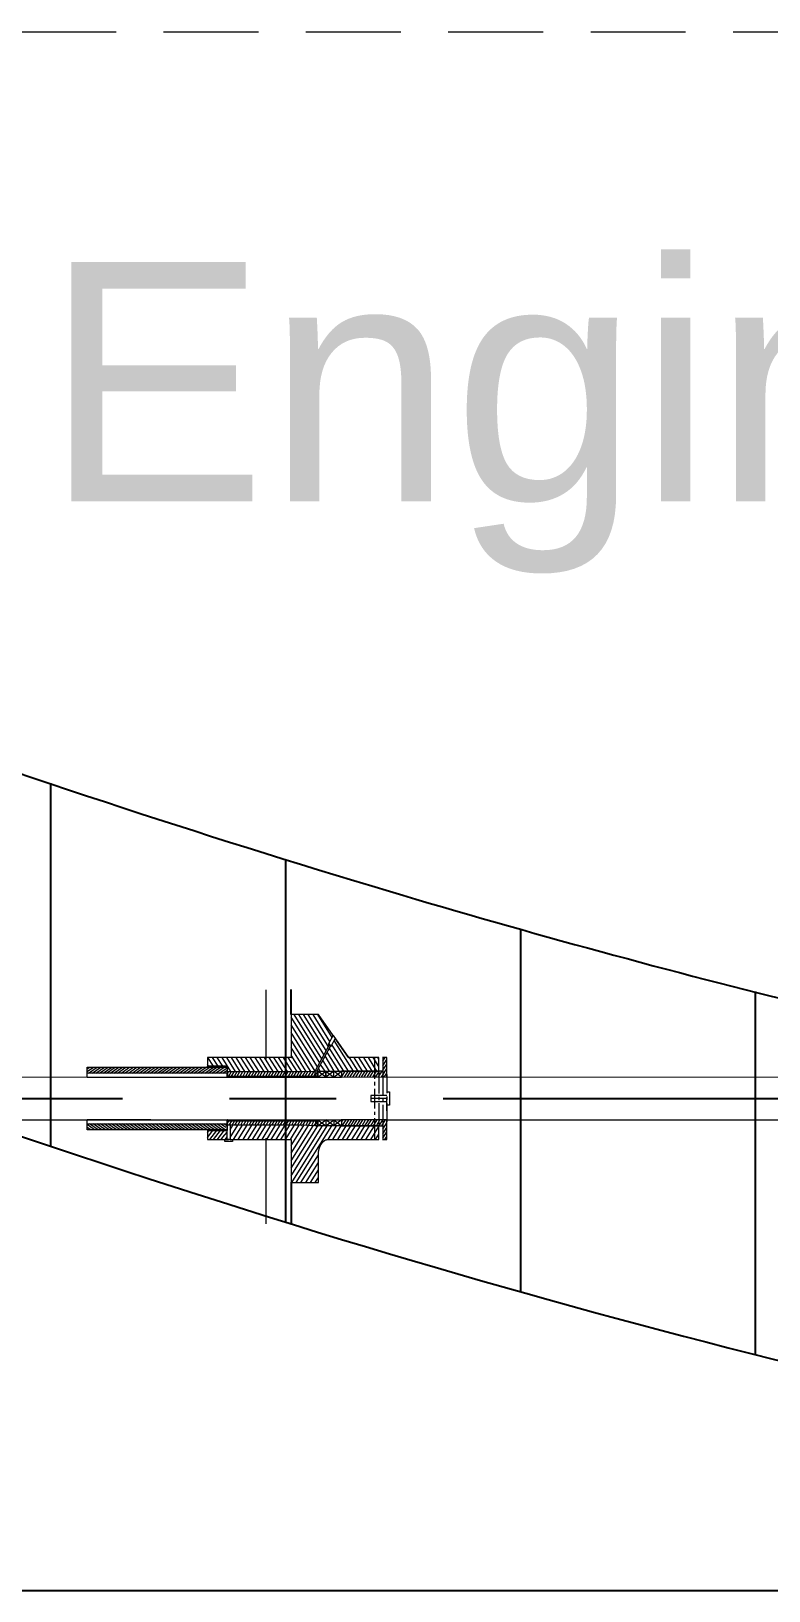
# Model space of a CAD drawing. Header units: inches. Extents: x 11 to 128, y 20 to 108.
# Drawn here: x 25.205 to 27.148, y 80.907 to 85.015 of the extents above; entities that cross this region are included whole.
import ezdxf

# ---------------------------------------------------------------- set-up
doc = ezdxf.new("R2010")
doc.units = ezdxf.units.IN
doc.header["$MEASUREMENT"] = 0
for name, pattern in [('CENTER', [2, 1.25, -0.25, 0.25, -0.25]), ('DASHED2', [0.375, 0.25, -0.125]), ('HIDDEN', [0.375, 0.25, -0.125])]:
    doc.linetypes.add(name, pattern=pattern)
doc.layers.add('B.line', color=7, linetype='Continuous', lineweight=25)
for name, color, linetype in [('Floor', 3, 'Continuous'), ('PDF10_Geometry', 7, 'Continuous'), ('PDF10_Solid Fills', 7, 'Continuous'), ('Text', 255, 'Continuous')]:
    doc.layers.add(name, color=color, linetype=linetype)
doc.layers.add('Hide', color=255, linetype='Continuous', lineweight=13, plot=False)
doc.styles.get("Standard").update_dxf_attribs({"font": 'arial.ttf'})

# ---------------------------------------------------------------- blocks, each defined once
blk = doc.blocks.new('hhh')
at = {"layer": 'PDF10_Solid Fills', "transparency": 33554559}
h = blk.add_hatch(color=256, dxfattribs=at)
h.paths.add_polyline_path([(221.0357, -17.0092), (221.0357, -17.0085), (221.0357, -17.0092)], flags=0)
h.paths.add_polyline_path([(221.0357, -17.0092), (221.035, -17.0092), (221.0357, -17.0092)], flags=0)
h.paths.add_polyline_path([(221.0357, -17.0092), (221.035, -17.0092), (221.0357, -17.0092)], flags=0)
h = blk.add_hatch(color=256, dxfattribs=at)
h.paths.add_polyline_path([(221.1707, -17.0387), (221.1707, -17.038), (221.1707, -17.0387)], flags=0)
h.paths.add_polyline_path([(221.1707, -17.0387), (221.1701, -17.0387), (221.1707, -17.0387)], flags=0)
h.paths.add_polyline_path([(221.1707, -17.0387), (221.1701, -17.0387), (221.1707, -17.0387)], flags=0)
for p, q in [((220.9472, -16.9373), (220.9472, -16.8794)), ((220.9472, -17.3304), (220.9472, -17.4288))]:
    blk.add_line(p, q)
at = {"linetype": 'CENTER'}
blk.add_line((217.3026, -17.1344), (224.1107, -17.1344), dxfattribs=at)
at = {"layer": 'PDF10_Geometry', "lineweight": 9}
for points in [[(220.8875, -16.88), (220.8875, -17.0426)], [(221.0186, -17.0413), (220.9544, -16.9377)], [(221.0239, -17.0315), (220.9649, -16.9377)], [(221.0291, -17.0216), (220.976, -16.9377)], [(221.0337, -17.0118), (220.9871, -16.9377)], [(221.0376, -17.0007), (220.9983, -16.9377)], [(221.0429, -16.9915), (221.0094, -16.9377)], [(221.014, -17.0505), (220.9472, -16.9443)], [(221.0088, -17.0603), (220.9472, -16.962)], [(221.0075, -17.0702), (221.0035, -17.0702), (220.9472, -16.9797)], [(220.993, -17.0708), (220.9472, -16.9974)], [(220.9826, -17.0715), (220.9472, -17.0151)], [(221.035, -17.0059), (221.0403, -17.0125)], [(221.035, -17.0085), (221.0383, -17.0131)], [(221.0704, -17.0702), (221.0363, -17.0157)], [(221.0816, -17.0702), (221.0422, -17.0079)], [(221.0455, -16.9869), (221.0816, -17.0387)], [(221.0927, -17.0702), (221.0475, -16.9987)], [(220.7649, -17.059), (220.7518, -17.0387)], [(220.776, -17.059), (220.7629, -17.0387)], [(220.7872, -17.059), (220.7741, -17.0387)], [(220.8055, -17.0715), (220.7852, -17.0387)], [(220.8167, -17.0715), (220.7964, -17.0387)], [(220.8278, -17.0715), (220.8075, -17.0387)], [(220.839, -17.0715), (220.818, -17.0387)], [(220.8501, -17.0715), (220.8291, -17.0387)], [(220.8613, -17.0715), (220.8403, -17.0387)], [(220.8724, -17.0715), (220.8514, -17.0387)], [(220.8836, -17.0715), (220.8626, -17.0387)], [(220.8875, -17.082), (220.8941, -17.0715), (220.8737, -17.0387)], [(220.9052, -17.0715), (220.8849, -17.0387)], [(220.9163, -17.0715), (220.8954, -17.0387)], [(220.9275, -17.0715), (220.9065, -17.0387)], [(220.9386, -17.0715), (220.9177, -17.0387)], [(220.9498, -17.0715), (220.9288, -17.0387)], [(220.9609, -17.0715), (220.9399, -17.0387)], [(220.9714, -17.0715), (220.9472, -17.0328)], [(221.037, -17.0702), (221.0212, -17.0446)], [(221.0481, -17.0702), (221.0265, -17.0348)], [(221.0593, -17.0702), (221.0311, -17.0256)], [(221.1038, -17.0702), (221.0835, -17.0387)], [(221.1143, -17.0702), (221.0947, -17.0387)], [(221.1255, -17.0702), (221.1058, -17.0387)], [(221.1366, -17.0702), (221.117, -17.0387)], [(221.1478, -17.0702), (221.1281, -17.0387)], [(221.1524, -17.0597), (221.1393, -17.0387)], [(221.1432, -17.0885), (221.1432, -17.0387)], [(221.1524, -17.042), (221.1497, -17.0387)], [(221.1615, -17.0472), (221.1668, -17.0387)], [(221.1615, -17.0577), (221.1707, -17.0433)], [(218.3961, -17.0838), (220.4699, -17.0846)], [(220.4699, -17.0649), (220.4758, -17.061)], [(220.4699, -17.0708), (220.4843, -17.061)], [(220.4699, -17.0846), (220.4699, -17.061), (220.6187, -17.061), (220.797, -17.061), (220.797, -17.0754)], [(220.4699, -17.0846), (220.6187, -17.0846), (221.0652, -17.0846), (221.0468, -17.0702)], [(220.797, -17.0846), (220.797, -17.0754), (220.6187, -17.0754), (220.4699, -17.0754)], [(220.4725, -17.0754), (220.4928, -17.061)], [(220.481, -17.0754), (220.5013, -17.061)], [(220.4895, -17.0754), (220.5099, -17.061)], [(220.4981, -17.0754), (220.5184, -17.061)], [(220.5066, -17.0754), (220.5269, -17.061)], [(220.5151, -17.0754), (220.5348, -17.061)], [(220.5236, -17.0754), (220.544, -17.061)], [(220.5322, -17.0754), (220.5525, -17.061)], [(220.5407, -17.0754), (220.5603, -17.061)], [(220.5492, -17.0754), (220.5689, -17.061)], [(220.5571, -17.0754), (220.578, -17.061)], [(220.5662, -17.0754), (220.5859, -17.061)], [(220.5748, -17.0754), (220.5944, -17.061)], [(220.5826, -17.0754), (220.603, -17.061)], [(220.5912, -17.0754), (220.6115, -17.061)], [(220.5997, -17.0754), (220.62, -17.061)], [(220.6082, -17.0754), (220.6285, -17.061)], [(220.6167, -17.0754), (220.6371, -17.061)], [(220.6253, -17.0754), (220.6456, -17.061)], [(220.6338, -17.0754), (220.6541, -17.061)], [(220.6423, -17.0754), (220.6626, -17.061)], [(220.6508, -17.0754), (220.6711, -17.061)], [(220.6593, -17.0754), (220.6797, -17.061)], [(220.6679, -17.0754), (220.6882, -17.061)], [(220.6764, -17.0754), (220.6967, -17.061)], [(220.6849, -17.0754), (220.7052, -17.061)], [(220.6934, -17.0754), (220.7138, -17.061)], [(220.702, -17.0754), (220.7223, -17.061)], [(220.7105, -17.0754), (220.7308, -17.061)], [(220.719, -17.0754), (220.7393, -17.061)], [(220.7275, -17.0754), (220.7479, -17.061)], [(220.736, -17.0754), (220.7564, -17.061)], [(220.7446, -17.0754), (220.7649, -17.061)], [(220.7538, -17.059), (220.7511, -17.0544)], [(220.7511, -17.061), (220.797, -17.061), (220.797, -17.059), (220.7511, -17.059)], [(220.7531, -17.0754), (220.7734, -17.061)], [(220.7616, -17.0754), (220.7819, -17.061)], [(220.7701, -17.0754), (220.7905, -17.061)], [(220.7787, -17.0754), (220.797, -17.0623)], [(220.7872, -17.0754), (220.797, -17.0682)], [(220.7957, -17.0754), (220.797, -17.0748)], [(220.797, -17.061), (220.797, -17.059)], [(220.7983, -17.0715), (220.7983, -17.082), (221.0094, -17.082), (221.0094, -17.0839)], [(220.7983, -17.0754), (220.801, -17.0715)], [(220.7983, -17.082), (220.7983, -17.0846)], [(220.801, -17.082), (220.8075, -17.0715)], [(220.8075, -17.082), (220.8141, -17.0715)], [(220.8141, -17.082), (220.8206, -17.0715)], [(220.8206, -17.082), (220.8272, -17.0715)], [(220.8278, -17.082), (220.8337, -17.0715)], [(220.8344, -17.082), (220.8403, -17.0715)], [(220.8409, -17.082), (220.8475, -17.0715)], [(220.8475, -17.082), (220.8541, -17.0715)], [(220.8541, -17.082), (220.8606, -17.0715)], [(220.8606, -17.082), (220.8672, -17.0715)], [(220.8672, -17.082), (220.8737, -17.0715)], [(220.8737, -17.082), (220.8803, -17.0715)], [(220.8809, -17.082), (220.8868, -17.0715)], [(220.8941, -17.082), (220.9006, -17.0715)], [(220.9006, -17.082), (220.9072, -17.0715)], [(220.9072, -17.082), (220.9137, -17.0715)], [(220.9137, -17.082), (220.9203, -17.0715)], [(220.9203, -17.082), (220.9268, -17.0715)], [(220.9268, -17.082), (220.9334, -17.0715)], [(220.934, -17.082), (220.9399, -17.0715)], [(220.9406, -17.082), (220.9472, -17.0715)], [(220.9472, -17.082), (220.9537, -17.0715)], [(220.9537, -17.082), (220.9603, -17.0715)], [(220.9603, -17.082), (220.9668, -17.0715)], [(220.9668, -17.082), (220.9734, -17.0715)], [(220.9734, -17.082), (220.9806, -17.0715)], [(220.9799, -17.082), (220.9871, -17.0708)], [(220.9871, -17.082), (220.9937, -17.0708)], [(220.9937, -17.082), (221.0009, -17.0702)], [(221.0003, -17.082), (221.0042, -17.0754)], [(221.0081, -17.0702), (221.0081, -17.0754), (221.0068, -17.0754), (221.0042, -17.0754), (221.0029, -17.0754), (221.0029, -17.0702)], [(221.0042, -17.082), (221.0042, -17.078), (221.0042, -17.0754), (221.0068, -17.0754), (221.0068, -17.082)], [(221.0094, -17.082), (221.0094, -17.0702), (221.0094, -17.0846), (221.0285, -17.0702), (221.0285, -17.0839)], [(221.0468, -17.0846), (221.0468, -17.0702), (221.0285, -17.0846), (221.0094, -17.0702)], [(221.0153, -17.0702), (221.0108, -17.0636)], [(221.0265, -17.0702), (221.016, -17.0544)], [(221.0285, -17.0846), (221.0285, -17.0702), (221.0468, -17.0846), (221.0652, -17.0702)], [(221.0652, -17.0734), (221.0671, -17.0702)], [(221.0652, -17.0846), (221.0737, -17.0702)], [(221.0717, -17.0846), (221.0802, -17.0702)], [(221.0783, -17.0846), (221.0868, -17.0702)], [(221.0848, -17.0846), (221.094, -17.0702)], [(221.0914, -17.0846), (221.1006, -17.0702)], [(221.0986, -17.0846), (221.1071, -17.0702)], [(221.1052, -17.0846), (221.1137, -17.0702)], [(221.1117, -17.0846), (221.1202, -17.0702)], [(221.1183, -17.0846), (221.1268, -17.0702)], [(221.1248, -17.0846), (221.1334, -17.0702)], [(221.1314, -17.0846), (221.1399, -17.0702)], [(221.1379, -17.0846), (221.1465, -17.0702)], [(221.1445, -17.0846), (221.1537, -17.0702)], [(221.1511, -17.0846), (221.1602, -17.0702)], [(221.1524, -17.0702), (221.1524, -17.1226)], [(221.1583, -17.0846), (221.1707, -17.0643)], [(221.1615, -17.0682), (221.1707, -17.0538)], [(221.1615, -17.0702), (221.1615, -17.078), (221.1615, -17.1265)], [(221.1648, -17.0846), (221.1707, -17.0748)], [(221.1707, -17.078), (221.1707, -17.122)], [(221.1707, -17.0839), (223.3753, -17.0844)], [(221.1432, -17.1036), (221.1432, -17.0957)], [(221.1432, -17.1574), (221.1432, -17.1115)], [(221.1707, -17.1187), (221.174, -17.1187), (221.1773, -17.1187), (221.1773, -17.1501), (221.174, -17.1501), (221.1707, -17.1501)], [(221.1707, -17.1272), (221.1334, -17.1272), (221.1334, -17.1416), (221.1707, -17.1416)], [(221.1707, -17.1344), (221.1334, -17.1344)], [(221.1524, -17.1305), (221.1524, -17.1383)], [(221.1524, -17.1456), (221.1524, -17.198)], [(221.1615, -17.1344), (221.1615, -17.1423)], [(221.1615, -17.1495), (221.1615, -17.198)], [(221.1707, -17.1298), (221.1707, -17.1377)], [(221.1707, -17.1475), (221.1707, -17.1633), (221.1707, -17.1318)], [(221.1707, -17.1449), (221.1707, -17.1888)], [(217.1302, -17.1667), (217.1302, -17.1739), (217.3026, -17.1844), (220.4699, -17.1842)], [(220.6187, -17.1842), (220.4699, -17.1842), (220.6187, -17.1842), (221.0652, -17.1842), (221.0468, -17.198), (221.0285, -17.1842)], [(220.797, -17.2078), (220.6187, -17.2078), (220.4699, -17.2078), (220.4699, -17.1842)], [(220.4699, -17.1934), (220.6187, -17.1934), (220.797, -17.1934), (220.797, -17.2078), (220.797, -17.2092), (220.7511, -17.2092), (220.7511, -17.2301), (220.8003, -17.2301)], [(220.4869, -17.2078), (220.4699, -17.1954)], [(220.4954, -17.2078), (220.4751, -17.1934)], [(220.504, -17.2078), (220.4836, -17.1934)], [(220.5125, -17.2078), (220.4922, -17.1934)], [(220.521, -17.2078), (220.5007, -17.1934)], [(220.5295, -17.2078), (220.5092, -17.1934)], [(220.5381, -17.2078), (220.5177, -17.1934)], [(220.5466, -17.2078), (220.5263, -17.1934)], [(220.5551, -17.2078), (220.5348, -17.1934)], [(220.5636, -17.2078), (220.5433, -17.1934)], [(220.5721, -17.2078), (220.5518, -17.1934)], [(220.5807, -17.2078), (220.5603, -17.1934)], [(220.5892, -17.2078), (220.5689, -17.1934)], [(220.5977, -17.2078), (220.5774, -17.1934)], [(220.6062, -17.2078), (220.5859, -17.1934)], [(220.6141, -17.2078), (220.5944, -17.1934)], [(220.6233, -17.2078), (220.603, -17.1934)], [(220.6318, -17.2078), (220.6115, -17.1934)], [(220.6397, -17.2078), (220.62, -17.1934)], [(220.6482, -17.2078), (220.6285, -17.1934)], [(220.6574, -17.2078), (220.6371, -17.1934)], [(220.6652, -17.2078), (220.6456, -17.1934)], [(220.6738, -17.2078), (220.6534, -17.1934)], [(220.6823, -17.2078), (220.662, -17.1934)], [(220.6908, -17.2078), (220.6711, -17.1934)], [(220.6993, -17.2078), (220.679, -17.1934)], [(220.7079, -17.2078), (220.6875, -17.1934)], [(220.7164, -17.2078), (220.6961, -17.1934)], [(220.7249, -17.2078), (220.7046, -17.1934)], [(220.7334, -17.2078), (220.7131, -17.1934)], [(220.7419, -17.2078), (220.7216, -17.1934)], [(220.7505, -17.2078), (220.7301, -17.1934)], [(220.759, -17.2078), (220.7387, -17.1934)], [(220.7675, -17.2078), (220.7472, -17.1934)], [(220.776, -17.2078), (220.7557, -17.1934)], [(220.7846, -17.2078), (220.7642, -17.1934)], [(220.7924, -17.2078), (220.7728, -17.1934)], [(220.7944, -17.2026), (220.7813, -17.1934)], [(220.7957, -17.1974), (220.7898, -17.1934)], [(220.797, -17.1869), (220.797, -17.1934), (220.797, -17.1842)], [(220.797, -17.2301), (220.797, -17.1967), (220.7983, -17.1967), (220.7983, -17.1842), (220.797, -17.1842), (220.797, -17.1934)], [(220.8042, -17.1967), (220.801, -17.1967), (220.797, -17.1967)], [(220.7983, -17.1967), (220.7983, -17.196), (220.7983, -17.1869), (221.0094, -17.1869), (221.0094, -17.1842), (221.0094, -17.198), (221.0285, -17.1842), (221.0285, -17.198)], [(220.7983, -17.1869), (220.7983, -17.1842)], [(220.7983, -17.1921), (220.8023, -17.1862)], [(220.8023, -17.1967), (220.8088, -17.1862)], [(220.8042, -17.2255), (220.8219, -17.1967), (220.8285, -17.1862)], [(220.8042, -17.2078), (220.8108, -17.1967)], [(220.8088, -17.1967), (220.8154, -17.1862)], [(220.8121, -17.2301), (220.8331, -17.1967)], [(220.8154, -17.1967), (220.8219, -17.1862)], [(220.8232, -17.2301), (220.8442, -17.1967)], [(220.8291, -17.1967), (220.835, -17.1862)], [(220.8344, -17.2301), (220.8554, -17.1967), (220.8619, -17.1862)], [(220.8357, -17.1967), (220.8416, -17.1862)], [(220.8423, -17.1967), (220.8482, -17.1862)], [(220.8455, -17.2301), (220.8665, -17.1967)], [(220.8488, -17.1967), (220.8554, -17.1862)], [(220.8567, -17.2301), (220.8777, -17.1967)], [(220.8619, -17.1967), (220.8685, -17.1862)], [(220.8678, -17.2301), (220.8882, -17.1967)], [(220.8685, -17.1967), (220.875, -17.1862)], [(220.875, -17.1967), (220.8816, -17.1862)], [(220.879, -17.2301), (220.8993, -17.1967)], [(220.8816, -17.1967), (220.8882, -17.1862)], [(220.8888, -17.1967), (220.8947, -17.1862)], [(220.8901, -17.2301), (220.9104, -17.1967)], [(220.8954, -17.1967), (220.9019, -17.1862)], [(220.9006, -17.2301), (220.9216, -17.1967), (220.9281, -17.1862)], [(220.9019, -17.1967), (220.9085, -17.1862)], [(220.9085, -17.1967), (220.915, -17.1862)], [(220.9118, -17.2301), (220.9327, -17.1967)], [(220.915, -17.1967), (220.9216, -17.1862)], [(220.9229, -17.2301), (220.9439, -17.1967)], [(220.9281, -17.1967), (220.9347, -17.1862)], [(220.934, -17.2301), (220.955, -17.1967), (220.9616, -17.1862)], [(220.9347, -17.1967), (220.9413, -17.1862)], [(220.9413, -17.1967), (220.9478, -17.1862)], [(220.9452, -17.2301), (220.9662, -17.1967)], [(220.9472, -17.2623), (220.9878, -17.1974), (220.9944, -17.1862)], [(220.9472, -17.2446), (220.9767, -17.1974)], [(220.9472, -17.28), (220.9983, -17.198)], [(220.9472, -17.2977), (221.0094, -17.198)], [(220.9472, -17.3154), (221.0206, -17.198)], [(220.9485, -17.1967), (220.9544, -17.1862)], [(220.9485, -17.3311), (221.0311, -17.198)], [(220.959, -17.3311), (221.0422, -17.198)], [(220.9616, -17.1967), (220.9681, -17.1862)], [(220.9681, -17.1967), (220.9747, -17.1862)], [(220.9747, -17.1967), (220.9812, -17.1862)], [(220.9812, -17.1974), (220.9878, -17.1862)], [(220.9944, -17.198), (221.0009, -17.1862)], [(221.0003, -17.198), (221.0029, -17.1941)], [(221.0068, -17.1934), (221.0042, -17.1934), (221.0029, -17.1934), (221.0029, -17.198)], [(221.0042, -17.1921), (221.0075, -17.1862)], [(221.0042, -17.1869), (221.0042, -17.1908), (221.0042, -17.1934)], [(221.0068, -17.1869), (221.0068, -17.1934), (221.0081, -17.1934), (221.0081, -17.198)], [(221.0094, -17.1842), (221.0285, -17.198), (221.0468, -17.1842), (221.0468, -17.198)], [(221.0337, -17.2301), (221.0534, -17.198)], [(221.0448, -17.2301), (221.0645, -17.198)], [(221.0468, -17.1842), (221.0652, -17.198)], [(221.056, -17.2301), (221.0757, -17.198)], [(221.0652, -17.1901), (221.0691, -17.1842)], [(221.0665, -17.198), (221.0757, -17.1842)], [(221.0671, -17.2301), (221.0868, -17.198), (221.0953, -17.1842)], [(221.0737, -17.198), (221.0822, -17.1842)], [(221.0776, -17.2301), (221.0979, -17.198)], [(221.0802, -17.198), (221.0888, -17.1842)], [(221.0888, -17.2301), (221.1091, -17.198)], [(221.0934, -17.198), (221.1019, -17.1842)], [(221.0999, -17.2301), (221.1196, -17.198), (221.1288, -17.1842)], [(221.0999, -17.198), (221.1084, -17.1842)], [(221.1065, -17.198), (221.115, -17.1842)], [(221.1111, -17.2301), (221.1307, -17.198)], [(221.113, -17.198), (221.1215, -17.1842)], [(221.1222, -17.2301), (221.1419, -17.198)], [(221.1261, -17.198), (221.1353, -17.1842)], [(221.1334, -17.198), (221.1419, -17.1842)], [(221.1399, -17.198), (221.1484, -17.1842)], [(221.1432, -17.1724), (221.1432, -17.1652)], [(221.1432, -17.2301), (221.1432, -17.1803)], [(221.1465, -17.198), (221.155, -17.1842)], [(221.153, -17.198), (221.1615, -17.1842)], [(221.1596, -17.198), (221.1681, -17.1842)], [(221.1615, -17.2065), (221.1707, -17.1914)], [(221.1707, -17.1842), (223.3753, -17.1844)], [(220.4784, -17.2078), (220.4699, -17.2019)], [(220.7511, -17.2144), (220.7544, -17.2092)], [(220.7511, -17.2255), (220.7636, -17.2092)], [(220.7564, -17.2301), (220.7728, -17.2092)], [(220.7656, -17.2301), (220.7819, -17.2092)], [(220.7747, -17.2301), (220.7905, -17.2092)], [(220.7833, -17.2301), (220.7872, -17.2249), (220.797, -17.2131)], [(220.8095, -17.2301), (220.8095, -17.2354), (220.801, -17.2354), (220.7918, -17.2354), (220.7918, -17.2301)], [(220.7924, -17.2301), (220.797, -17.2242)], [(220.8055, -17.2301), (220.8023, -17.2301), (220.799, -17.2301)], [(220.8875, -17.2269), (220.8875, -17.4281)], [(221.1334, -17.2301), (221.1524, -17.2)], [(221.1445, -17.2301), (221.1524, -17.2177)], [(221.1615, -17.217), (221.1707, -17.2019)], [(221.1615, -17.2275), (221.1707, -17.2124)], [(221.1661, -17.2301), (221.1707, -17.2236)], [(220.9701, -17.3311), (221.0108, -17.2662)], [(220.9812, -17.3311), (221.0108, -17.2839)], [(220.9924, -17.3311), (221.0108, -17.3016)], [(221.0035, -17.3311), (221.0108, -17.3193)]]:
    blk.add_lwpolyline(points, dxfattribs=at)
at = {"layer": 'PDF10_Geometry', "lineweight": 5}
for points in [[(220.7511, -17.0387), (220.7511, -17.059), (220.797, -17.059), (220.797, -17.0715), (220.9714, -17.0715), (221.0029, -17.0702), (221.0035, -17.0702), (221.0357, -17.0092), (221.035, -17.0085), (221.035, -17.0059), (221.0455, -16.9869), (221.0108, -16.9377), (220.9472, -16.9377), (220.9472, -17.0387)], [(221.0383, -17.0125), (221.0075, -17.0702), (221.1524, -17.0702), (221.1524, -17.0387), (221.0816, -17.0387), (221.0501, -16.9935), (221.0403, -17.0125), (221.0383, -17.0131)], [(221.0652, -17.0702), (221.0652, -17.0846), (221.1707, -17.0839), (221.1707, -17.0387), (221.1615, -17.0387), (221.1615, -17.0702)], [(221.0652, -17.1842), (221.0652, -17.198), (221.1615, -17.198), (221.1615, -17.2301), (221.1707, -17.2301), (221.1707, -17.1842)]]:
    blk.add_lwpolyline(points, close=True, dxfattribs=at)
at = {"layer": 'PDF10_Geometry', "lineweight": 0}
for points in [[(220.9472, -16.9377), (220.9472, -16.9377), (220.9472, -16.9377)], [(221.035, -17.0059), (221.035, -17.0059), (221.035, -17.0059)], [(221.035, -17.0092), (221.035, -17.0092), (221.035, -17.0092)], [(221.0455, -16.9862), (221.0455, -16.9862), (221.0455, -16.9862)], [(221.0501, -16.9941), (221.0501, -16.9941), (221.0501, -16.9941)], [(220.797, -17.0597), (220.797, -17.0597), (220.797, -17.0597)], [(220.797, -17.0721), (220.797, -17.0721), (220.797, -17.0721)], [(221.0029, -17.0708), (221.0029, -17.0708), (221.0029, -17.0708)], [(221.0035, -17.0708), (221.0035, -17.0708), (221.0035, -17.0708)], [(221.0075, -17.0708), (221.0075, -17.0708), (221.0075, -17.0708)], [(221.0652, -17.0839), (221.0652, -17.0839), (221.0652, -17.0839)], [(220.8042, -17.2301), (220.8042, -17.2301), (220.8042, -17.2301)], [(220.9472, -17.2301), (220.9472, -17.2301), (220.9472, -17.2301)], [(221.0029, -17.1987), (221.0029, -17.1987), (221.0029, -17.1987)], [(221.0344, -17.2295), (221.0344, -17.2295), (221.0344, -17.2295)], [(221.1707, -17.2295), (221.1707, -17.2295), (221.1707, -17.2295)]]:
    blk.add_lwpolyline(points, close=True, dxfattribs=at)
for points in [[(221.0114, -16.9377), (221.0108, -16.9377), (221.0114, -16.9377)], [(221.0114, -16.9377), (221.0108, -16.9377), (221.0114, -16.9377)], [(221.0357, -17.0059), (221.035, -17.0059), (221.0357, -17.0059)], [(221.0357, -17.0085), (221.035, -17.0085), (221.0357, -17.0085)], [(221.0383, -17.0125), (221.0383, -17.0125), (221.0383, -17.0125)], [(221.0383, -17.0125), (221.0383, -17.0125), (221.0383, -17.0125)], [(221.0389, -17.0131), (221.0383, -17.0125), (221.0389, -17.0131)], [(221.0383, -17.0131), (221.0383, -17.0131), (221.0383, -17.0131)], [(221.0383, -17.0131), (221.0383, -17.0131), (221.0383, -17.0131)], [(221.0403, -17.0125), (221.0403, -17.0118), (221.0403, -17.0125)], [(221.0455, -16.9869), (221.0448, -16.9869), (221.0455, -16.9869)], [(221.0455, -16.9869), (221.0448, -16.9869), (221.0455, -16.9869)], [(221.0507, -16.9935), (221.0501, -16.9935), (221.0507, -16.9935)], [(220.9478, -17.0387), (220.9472, -17.038), (220.9478, -17.0387)], [(221.0822, -17.0387), (221.0816, -17.0387), (221.0822, -17.0387)], [(221.1524, -17.0387), (221.1517, -17.0387), (221.1524, -17.0387)], [(221.1524, -17.0387), (221.1517, -17.0387), (221.1524, -17.0387)], [(221.1615, -17.0387), (221.1609, -17.0387), (221.1615, -17.0387)], [(221.1615, -17.0387), (221.1609, -17.0387), (221.1615, -17.0387)], [(220.7511, -17.059), (220.7505, -17.059), (220.7511, -17.059)], [(220.7511, -17.0597), (220.7505, -17.0597), (220.7511, -17.0597)], [(220.7977, -17.059), (220.797, -17.059), (220.7977, -17.059)], [(220.7977, -17.0715), (220.797, -17.0715), (220.7977, -17.0715)], [(220.9714, -17.0721), (220.9708, -17.0721), (220.9714, -17.0721)], [(220.9714, -17.0715), (220.9714, -17.0715), (220.9714, -17.0715)], [(221.0035, -17.0702), (221.0029, -17.0702), (221.0035, -17.0702)], [(221.0042, -17.0702), (221.0035, -17.0702), (221.0042, -17.0702)], [(221.0081, -17.0702), (221.0075, -17.0702), (221.0081, -17.0702)], [(221.0652, -17.0846), (221.0645, -17.0846), (221.0652, -17.0846)], [(221.0652, -17.0846), (221.0645, -17.0846), (221.0652, -17.0846)], [(221.1524, -17.0702), (221.1517, -17.0702), (221.1524, -17.0702)], [(221.1524, -17.0708), (221.1517, -17.0708), (221.1524, -17.0708)], [(221.1615, -17.0702), (221.1609, -17.0702), (221.1615, -17.0702)], [(221.1615, -17.0708), (221.1609, -17.0708), (221.1615, -17.0708)], [(221.1707, -17.0846), (221.1701, -17.0846), (221.1707, -17.0846)], [(221.1707, -17.0839), (221.1707, -17.0839), (221.1707, -17.0839)], [(220.9714, -17.1974), (220.9708, -17.1974), (220.9714, -17.1974)], [(220.9714, -17.1967), (220.9714, -17.1967), (220.9714, -17.1967)], [(221.0035, -17.198), (221.0029, -17.198), (221.0035, -17.198)], [(221.0062, -17.198), (221.0062, -17.198), (221.0062, -17.198)], [(221.0081, -17.198), (221.0081, -17.198), (221.0081, -17.198)], [(221.0652, -17.198), (221.0652, -17.198), (221.0652, -17.198)], [(221.0652, -17.198), (221.0652, -17.198), (221.0652, -17.198)], [(221.1524, -17.198), (221.1517, -17.198), (221.1524, -17.198)], [(221.1615, -17.198), (221.1609, -17.198), (221.1615, -17.198)], [(221.1707, -17.1849), (221.1701, -17.1849), (221.1707, -17.1849)], [(221.1707, -17.1842), (221.1707, -17.1842), (221.1707, -17.1842)], [(221.0062, -17.1987), (221.0055, -17.1987), (221.0062, -17.1987)], [(221.0081, -17.1987), (221.0075, -17.1987), (221.0081, -17.1987)], [(221.0344, -17.2301), (221.0337, -17.2301), (221.0344, -17.2301)], [(221.0344, -17.2301), (221.0337, -17.2301), (221.0344, -17.2301)], [(221.0652, -17.1987), (221.0645, -17.1987), (221.0652, -17.1987)], [(221.0652, -17.1987), (221.0645, -17.1987), (221.0652, -17.1987)], [(221.1524, -17.1987), (221.1517, -17.1987), (221.1524, -17.1987)], [(221.1524, -17.2301), (221.1517, -17.2301), (221.1524, -17.2301)], [(221.1524, -17.2301), (221.1517, -17.2301), (221.1524, -17.2301)], [(221.1615, -17.1987), (221.1609, -17.1987), (221.1615, -17.1987)], [(221.1615, -17.2301), (221.1609, -17.2301), (221.1615, -17.2301)], [(221.1615, -17.2301), (221.1609, -17.2301), (221.1615, -17.2301)], [(221.1707, -17.2301), (221.1701, -17.2301), (221.1707, -17.2301)], [(221.1707, -17.2301), (221.1701, -17.2301), (221.1707, -17.2301)], [(221.0114, -17.2668), (221.0108, -17.2668), (221.0114, -17.2668)], [(221.0114, -17.2668), (221.0108, -17.2668), (221.0114, -17.2668)], [(220.9478, -17.3311), (220.9472, -17.3304), (220.9478, -17.3311)], [(221.0114, -17.3311), (221.0108, -17.3311), (221.0114, -17.3311)], [(221.0114, -17.3311), (221.0108, -17.3311), (221.0114, -17.3311)]]:
    blk.add_lwpolyline(points, dxfattribs=at)
at = {"layer": 'PDF10_Geometry', "lineweight": 9}
for points in [[(220.7511, -17.061), (220.7511, -17.059), (220.797, -17.059), (220.797, -17.061)], [(220.797, -17.2092), (220.797, -17.2078), (220.7511, -17.2078), (220.7511, -17.2092)]]:
    blk.add_lwpolyline(points, close=True, dxfattribs=at)
at = {"layer": 'PDF10_Geometry', "lineweight": 5}
blk.add_lwpolyline([(221.0114, -17.2668), (221.0114, -17.2596), (221.0127, -17.2524), (221.0153, -17.2459), (221.0167, -17.2432), (221.018, -17.2406), (221.0193, -17.238), (221.0212, -17.236), (221.0232, -17.2341), (221.0252, -17.2328), (221.0271, -17.2314), (221.0298, -17.2308), (221.0317, -17.2301), (221.0344, -17.2301), (221.1524, -17.2301), (221.1524, -17.198), (221.0652, -17.198), (221.0081, -17.198), (221.0062, -17.198), (221.0029, -17.198), (220.9714, -17.1967), (220.8042, -17.1967), (220.8042, -17.2301), (220.9472, -17.2301), (220.9472, -17.3311), (221.0108, -17.3311), (221.0108, -17.2668)], dxfattribs=at)
at = {"layer": 'PDF10_Solid Fills', "transparency": 33554559}
for points in [[(220.9472, -16.9371), (220.9478, -16.9377), (220.9465, -16.9377)], [(220.9478, -16.9377), (220.9465, -16.9377), (220.9472, -16.9377)], [(220.9465, -16.9377), (220.9478, -16.9377), (220.9478, -16.9377)], [(220.9472, -16.9371), (220.9478, -16.9371), (220.9478, -16.9371)], [(220.9478, -16.9371), (220.9478, -16.9371), (220.9472, -16.9371)], [(220.9478, -16.9371), (220.9472, -16.9371), (220.9478, -16.9377)], [(220.9472, -16.9377), (220.9478, -16.9377), (220.9478, -16.9377)], [(221.0108, -16.9371), (221.0114, -16.9371), (221.0114, -16.9371)], [(221.0114, -16.9371), (221.0114, -16.9371), (221.0108, -16.9371)], [(221.0114, -16.9371), (221.0108, -16.9371), (221.0114, -16.9377)], [(221.0108, -16.9371), (221.0114, -16.9377), (221.0108, -16.9377)], [(221.0108, -16.9377), (221.0114, -16.9377), (221.0114, -16.9377)], [(221.0114, -16.9377), (221.0114, -16.9377), (221.0108, -16.9377)], [(221.035, -17.0053), (221.0357, -17.0053), (221.0357, -17.0053)], [(221.0357, -17.0053), (221.0357, -17.0053), (221.035, -17.0053)], [(221.0357, -17.0053), (221.035, -17.0053), (221.0357, -17.0059)], [(221.035, -17.0053), (221.0357, -17.0059), (221.035, -17.0059)], [(221.035, -17.0059), (221.0357, -17.0059), (221.0357, -17.0059)], [(221.035, -17.0059), (221.0357, -17.0059), (221.0357, -17.0059)], [(221.0357, -17.0085), (221.0357, -17.0092), (221.035, -17.0092)], [(221.035, -17.0085), (221.0357, -17.0085), (221.0357, -17.0085)], [(221.0357, -17.0085), (221.0357, -17.0085), (221.035, -17.0085)], [(221.035, -17.0085), (221.0357, -17.0085), (221.0357, -17.0085)], [(221.0357, -17.0085), (221.035, -17.0085), (221.0357, -17.0092)], [(221.035, -17.0085), (221.0357, -17.0092), (221.035, -17.0092)], [(221.035, -17.0092), (221.0357, -17.0092), (221.0357, -17.0092)], [(221.0357, -17.0092), (221.0357, -17.0092), (221.035, -17.0092)], [(221.0357, -17.0098), (221.0357, -17.0098), (221.035, -17.0092)], [(221.0357, -17.0098), (221.035, -17.0092), (221.0357, -17.0092)], [(221.035, -17.0092), (221.0357, -17.0092), (221.0357, -17.0092)], [(221.0383, -17.0125), (221.0389, -17.0131), (221.0376, -17.0131)], [(221.0383, -17.0131), (221.0383, -17.0131), (221.0376, -17.0131)], [(221.0383, -17.0131), (221.0376, -17.0131), (221.0389, -17.0131)], [(221.0403, -17.0118), (221.0403, -17.0125), (221.0396, -17.0125)], [(221.0409, -17.0125), (221.0409, -17.0125), (221.0396, -17.0125)], [(221.0409, -17.0125), (221.0396, -17.0125), (221.0403, -17.0125)], [(221.0396, -17.0125), (221.0403, -17.0125), (221.0403, -17.0125)], [(221.0396, -17.0125), (221.0409, -17.0125), (221.0403, -17.0125)], [(221.0403, -17.0131), (221.0403, -17.0131), (221.0396, -17.0125)], [(221.0403, -17.0131), (221.0396, -17.0125), (221.0403, -17.0125)], [(221.0455, -16.9862), (221.0448, -16.9862), (221.0448, -16.9862)], [(221.0455, -16.9862), (221.0448, -16.9862), (221.0455, -16.9869)], [(221.0448, -16.9862), (221.0455, -16.9869), (221.0448, -16.9869)], [(221.0448, -16.9869), (221.0455, -16.9869), (221.0455, -16.9869)], [(221.0455, -16.9869), (221.0455, -16.9869), (221.0448, -16.9869)], [(221.0501, -16.9935), (221.0507, -16.9935), (221.0507, -16.9935)], [(221.0507, -16.9935), (221.0507, -16.9935), (221.0501, -16.9935)], [(221.0501, -16.9935), (221.0507, -16.9935), (221.0507, -16.9935)], [(221.0507, -16.9935), (221.0501, -16.9935), (221.0507, -16.9941)], [(221.0501, -16.9935), (221.0507, -16.9941), (221.0501, -16.9941)], [(221.0501, -16.9941), (221.0507, -16.9941), (221.0507, -16.9941)], [(220.9478, -17.0387), (220.9472, -17.0387), (220.9465, -17.0387)], [(220.9465, -17.0387), (220.9478, -17.0387), (220.9478, -17.0387)], [(220.9478, -17.0387), (220.9472, -17.0387), (220.9465, -17.0387)], [(220.9472, -17.038), (220.9478, -17.0387), (220.9472, -17.0387)], [(220.9478, -17.0387), (220.9478, -17.0387), (220.9472, -17.0387)], [(220.9472, -17.0393), (220.9472, -17.0393), (220.9472, -17.0387)], [(220.9472, -17.0393), (220.9472, -17.0387), (220.9478, -17.0387)], [(221.0816, -17.0387), (221.0822, -17.0387), (221.0809, -17.0387)], [(221.0816, -17.0387), (221.0816, -17.0387), (221.0809, -17.0387)], [(221.0816, -17.0387), (221.0809, -17.0387), (221.0822, -17.0387)], [(221.0816, -17.038), (221.0816, -17.0387), (221.0816, -17.0387)], [(221.0816, -17.0387), (221.0816, -17.0387), (221.0816, -17.038)], [(221.0816, -17.0387), (221.0816, -17.0393), (221.0816, -17.0393)], [(221.0816, -17.0393), (221.0816, -17.0393), (221.0816, -17.0387)], [(221.1524, -17.038), (221.1517, -17.038), (221.1524, -17.0387)], [(221.1517, -17.038), (221.1524, -17.0387), (221.1517, -17.0387)], [(221.1517, -17.0387), (221.1524, -17.0387), (221.1524, -17.0387)], [(221.1524, -17.0387), (221.1524, -17.0387), (221.1517, -17.0387)], [(221.1524, -17.0387), (221.1517, -17.0387), (221.1524, -17.0393)], [(221.1517, -17.0387), (221.1524, -17.0393), (221.1517, -17.0393)], [(221.1615, -17.038), (221.1609, -17.038), (221.1615, -17.0387)], [(221.1609, -17.038), (221.1615, -17.0387), (221.1609, -17.0387)], [(221.1609, -17.0387), (221.1615, -17.0387), (221.1615, -17.0387)], [(221.1615, -17.0387), (221.1615, -17.0387), (221.1609, -17.0387)], [(221.1615, -17.0387), (221.1609, -17.0387), (221.1615, -17.0393)], [(221.1609, -17.0387), (221.1615, -17.0393), (221.1609, -17.0393)], [(221.1707, -17.038), (221.1707, -17.0387), (221.1701, -17.0387)], [(221.1701, -17.0387), (221.1707, -17.0387), (221.1707, -17.0387)], [(221.1707, -17.0387), (221.1707, -17.0387), (221.1701, -17.0387)], [(221.1707, -17.0393), (221.1707, -17.0393), (221.1701, -17.0387)], [(221.1707, -17.0393), (221.1701, -17.0387), (221.1707, -17.0387)], [(220.7505, -17.059), (220.7511, -17.059), (220.7511, -17.059)], [(220.7511, -17.059), (220.7511, -17.059), (220.7505, -17.059)], [(220.7505, -17.059), (220.7511, -17.059), (220.7511, -17.059)], [(220.7511, -17.059), (220.7505, -17.059), (220.7511, -17.0597)], [(220.7505, -17.059), (220.7511, -17.0597), (220.7505, -17.0597)], [(220.7505, -17.0597), (220.7511, -17.0597), (220.7511, -17.0597)], [(220.797, -17.059), (220.7511, -17.059), (220.797, -17.061)], [(220.7511, -17.059), (220.797, -17.061), (220.7511, -17.061)], [(220.7977, -17.059), (220.797, -17.059), (220.7964, -17.059)], [(220.7977, -17.059), (220.7964, -17.059), (220.7977, -17.0597)], [(220.7964, -17.059), (220.7977, -17.0597), (220.797, -17.0597)], [(220.7977, -17.0715), (220.797, -17.0715), (220.7964, -17.0715)], [(220.7977, -17.0715), (220.7964, -17.0715), (220.7977, -17.0721)], [(220.7964, -17.0715), (220.7977, -17.0721), (220.797, -17.0721)], [(220.797, -17.059), (220.7977, -17.059), (220.7977, -17.059)], [(220.7977, -17.059), (220.7977, -17.059), (220.797, -17.059)], [(220.797, -17.0597), (220.7977, -17.0597), (220.7977, -17.0597)], [(220.797, -17.0715), (220.7977, -17.0715), (220.7977, -17.0715)], [(220.7977, -17.0715), (220.7977, -17.0715), (220.797, -17.0715)], [(220.797, -17.0721), (220.7977, -17.0721), (220.7977, -17.0721)], [(220.9714, -17.0715), (220.9708, -17.0715), (220.9708, -17.0715)], [(220.9708, -17.0715), (220.9714, -17.0715), (220.9714, -17.0715)], [(220.9714, -17.0715), (220.9714, -17.0715), (220.9708, -17.0715)], [(220.9714, -17.0715), (220.9708, -17.0715), (220.9714, -17.0721)], [(220.9708, -17.0715), (220.9714, -17.0721), (220.9708, -17.0721)], [(220.9708, -17.0721), (220.9714, -17.0721), (220.9714, -17.0721)], [(221.0029, -17.0702), (221.0035, -17.0702), (221.0035, -17.0702)], [(221.0035, -17.0702), (221.0035, -17.0702), (221.0029, -17.0702)], [(221.0029, -17.0702), (221.0035, -17.0702), (221.0035, -17.0702)], [(221.0035, -17.0702), (221.0029, -17.0702), (221.0035, -17.0708)], [(221.0029, -17.0702), (221.0035, -17.0708), (221.0029, -17.0708)], [(221.0042, -17.0702), (221.0035, -17.0702), (221.0029, -17.0702)], [(221.0042, -17.0702), (221.0029, -17.0702), (221.0042, -17.0708)], [(221.0029, -17.0702), (221.0042, -17.0708), (221.0035, -17.0708)], [(221.0029, -17.0708), (221.0035, -17.0708), (221.0035, -17.0708)], [(221.0035, -17.0702), (221.0042, -17.0702), (221.0042, -17.0702)], [(221.0042, -17.0702), (221.0042, -17.0702), (221.0035, -17.0702)], [(221.0035, -17.0708), (221.0042, -17.0708), (221.0042, -17.0708)], [(221.0075, -17.0702), (221.0081, -17.0702), (221.0081, -17.0702)], [(221.0081, -17.0702), (221.0081, -17.0702), (221.0075, -17.0702)], [(221.0075, -17.0702), (221.0081, -17.0702), (221.0081, -17.0702)], [(221.0081, -17.0702), (221.0075, -17.0702), (221.0081, -17.0708)], [(221.0075, -17.0702), (221.0081, -17.0708), (221.0075, -17.0708)], [(221.0075, -17.0708), (221.0081, -17.0708), (221.0081, -17.0708)], [(221.0652, -17.0839), (221.0645, -17.0839), (221.0645, -17.0839)], [(221.0652, -17.0839), (221.0645, -17.0839), (221.0652, -17.0846)], [(221.0645, -17.0839), (221.0652, -17.0846), (221.0645, -17.0846)], [(221.0645, -17.0846), (221.0652, -17.0846), (221.0652, -17.0846)], [(221.0652, -17.0846), (221.0652, -17.0846), (221.0645, -17.0846)], [(221.1517, -17.0702), (221.1524, -17.0702), (221.1524, -17.0702)], [(221.1524, -17.0702), (221.1524, -17.0702), (221.1517, -17.0702)], [(221.1517, -17.0702), (221.1524, -17.0702), (221.1524, -17.0702)], [(221.1524, -17.0702), (221.1517, -17.0702), (221.1524, -17.0708)], [(221.1517, -17.0702), (221.1524, -17.0708), (221.1517, -17.0708)], [(221.1517, -17.0708), (221.1524, -17.0708), (221.1524, -17.0708)], [(221.1609, -17.0702), (221.1615, -17.0702), (221.1615, -17.0702)], [(221.1615, -17.0702), (221.1615, -17.0702), (221.1609, -17.0702)], [(221.1609, -17.0702), (221.1615, -17.0702), (221.1615, -17.0702)], [(221.1615, -17.0702), (221.1609, -17.0702), (221.1615, -17.0708)], [(221.1609, -17.0702), (221.1615, -17.0708), (221.1609, -17.0708)], [(221.1609, -17.0708), (221.1615, -17.0708), (221.1615, -17.0708)], [(221.1707, -17.0839), (221.1701, -17.0839), (221.1701, -17.0839)], [(221.1701, -17.0839), (221.1707, -17.0839), (221.1707, -17.0839)], [(221.1707, -17.0839), (221.1707, -17.0839), (221.1701, -17.0839)], [(221.1707, -17.0839), (221.1701, -17.0839), (221.1707, -17.0846)], [(221.1701, -17.0839), (221.1707, -17.0846), (221.1701, -17.0846)], [(221.1701, -17.0846), (221.1707, -17.0846), (221.1707, -17.0846)], [(220.9714, -17.1967), (220.9708, -17.1967), (220.9708, -17.1967)], [(220.9708, -17.1967), (220.9714, -17.1967), (220.9714, -17.1967)], [(220.9714, -17.1967), (220.9714, -17.1967), (220.9708, -17.1967)], [(220.9714, -17.1967), (220.9708, -17.1967), (220.9714, -17.1974)], [(220.9708, -17.1967), (220.9714, -17.1974), (220.9708, -17.1974)], [(220.9708, -17.1974), (220.9714, -17.1974), (220.9714, -17.1974)], [(221.0029, -17.198), (221.0035, -17.198), (221.0035, -17.198)], [(221.0035, -17.198), (221.0035, -17.198), (221.0029, -17.198)], [(221.0029, -17.198), (221.0035, -17.198), (221.0035, -17.198)], [(221.0035, -17.198), (221.0029, -17.198), (221.0035, -17.1987)], [(221.0029, -17.198), (221.0035, -17.1987), (221.0029, -17.1987)], [(221.0062, -17.198), (221.0055, -17.198), (221.0055, -17.198)], [(221.0055, -17.198), (221.0062, -17.198), (221.0062, -17.198)], [(221.0062, -17.198), (221.0062, -17.198), (221.0055, -17.198)], [(221.0062, -17.198), (221.0055, -17.198), (221.0062, -17.1987)], [(221.0055, -17.198), (221.0062, -17.1987), (221.0055, -17.1987)], [(221.0081, -17.198), (221.0075, -17.198), (221.0075, -17.198)], [(221.0075, -17.198), (221.0081, -17.198), (221.0081, -17.198)], [(221.0081, -17.198), (221.0081, -17.198), (221.0075, -17.198)], [(221.0081, -17.198), (221.0075, -17.198), (221.0081, -17.1987)], [(221.0075, -17.198), (221.0081, -17.1987), (221.0075, -17.1987)], [(221.0652, -17.198), (221.0645, -17.198), (221.0645, -17.198)], [(221.0645, -17.198), (221.0652, -17.198), (221.0652, -17.198)], [(221.0652, -17.198), (221.0652, -17.198), (221.0645, -17.198)], [(221.0652, -17.198), (221.0645, -17.198), (221.0652, -17.1987)], [(221.0645, -17.198), (221.0652, -17.1987), (221.0645, -17.1987)], [(221.0652, -17.198), (221.0645, -17.198), (221.0645, -17.198)], [(221.0645, -17.198), (221.0652, -17.198), (221.0652, -17.198)], [(221.0652, -17.198), (221.0652, -17.198), (221.0645, -17.198)], [(221.0652, -17.198), (221.0645, -17.198), (221.0652, -17.1987)], [(221.0645, -17.198), (221.0652, -17.1987), (221.0645, -17.1987)], [(221.1517, -17.198), (221.1524, -17.198), (221.1524, -17.198)], [(221.1524, -17.198), (221.1524, -17.198), (221.1517, -17.198)], [(221.1517, -17.198), (221.1524, -17.198), (221.1524, -17.198)], [(221.1524, -17.198), (221.1517, -17.198), (221.1524, -17.1987)], [(221.1517, -17.198), (221.1524, -17.1987), (221.1517, -17.1987)], [(221.1609, -17.198), (221.1615, -17.198), (221.1615, -17.198)], [(221.1615, -17.198), (221.1615, -17.198), (221.1609, -17.198)], [(221.1609, -17.198), (221.1615, -17.198), (221.1615, -17.198)], [(221.1615, -17.198), (221.1609, -17.198), (221.1615, -17.1987)], [(221.1609, -17.198), (221.1615, -17.1987), (221.1609, -17.1987)], [(221.1707, -17.1842), (221.1701, -17.1842), (221.1701, -17.1842)], [(221.1701, -17.1842), (221.1707, -17.1842), (221.1707, -17.1842)], [(221.1707, -17.1842), (221.1707, -17.1842), (221.1701, -17.1842)], [(221.1707, -17.1842), (221.1701, -17.1842), (221.1707, -17.1849)], [(221.1701, -17.1842), (221.1707, -17.1849), (221.1701, -17.1849)], [(221.1701, -17.1849), (221.1707, -17.1849), (221.1707, -17.1849)], [(220.797, -17.2078), (220.7511, -17.2078), (220.797, -17.2092)], [(220.7511, -17.2078), (220.797, -17.2092), (220.7511, -17.2092)], [(220.8042, -17.2295), (220.8049, -17.2301), (220.8036, -17.2301)], [(220.8049, -17.2301), (220.8036, -17.2301), (220.8042, -17.2301)], [(220.8036, -17.2301), (220.8049, -17.2301), (220.8049, -17.2301)], [(220.8042, -17.2295), (220.8049, -17.2295), (220.8049, -17.2295)], [(220.8049, -17.2295), (220.8049, -17.2295), (220.8042, -17.2295)], [(220.8049, -17.2295), (220.8042, -17.2295), (220.8049, -17.2301)], [(220.8042, -17.2301), (220.8049, -17.2301), (220.8049, -17.2301)], [(220.9472, -17.2295), (220.9478, -17.2301), (220.9465, -17.2301)], [(220.9478, -17.2301), (220.9465, -17.2301), (220.9472, -17.2301)], [(220.9465, -17.2301), (220.9478, -17.2301), (220.9478, -17.2301)], [(220.9472, -17.2295), (220.9478, -17.2295), (220.9478, -17.2295)], [(220.9478, -17.2295), (220.9478, -17.2295), (220.9472, -17.2295)], [(220.9478, -17.2295), (220.9472, -17.2295), (220.9478, -17.2301)], [(220.9472, -17.2301), (220.9478, -17.2301), (220.9478, -17.2301)], [(221.0029, -17.1987), (221.0035, -17.1987), (221.0035, -17.1987)], [(221.0055, -17.1987), (221.0062, -17.1987), (221.0062, -17.1987)], [(221.0075, -17.1987), (221.0081, -17.1987), (221.0081, -17.1987)], [(221.0344, -17.2295), (221.0337, -17.2295), (221.0337, -17.2295)], [(221.0344, -17.2295), (221.0337, -17.2295), (221.0344, -17.2301)], [(221.0337, -17.2295), (221.0344, -17.2301), (221.0337, -17.2301)], [(221.0337, -17.2301), (221.0344, -17.2301), (221.0344, -17.2301)], [(221.0344, -17.2301), (221.0344, -17.2301), (221.0337, -17.2301)], [(221.0645, -17.1987), (221.0652, -17.1987), (221.0652, -17.1987)], [(221.0645, -17.1987), (221.0652, -17.1987), (221.0652, -17.1987)], [(221.1517, -17.1987), (221.1524, -17.1987), (221.1524, -17.1987)], [(221.1517, -17.2295), (221.1524, -17.2295), (221.1524, -17.2295)], [(221.1524, -17.2295), (221.1524, -17.2295), (221.1517, -17.2295)], [(221.1524, -17.2295), (221.1517, -17.2295), (221.1524, -17.2301)], [(221.1517, -17.2295), (221.1524, -17.2301), (221.1517, -17.2301)], [(221.1517, -17.2301), (221.1524, -17.2301), (221.1524, -17.2301)], [(221.1524, -17.2301), (221.1524, -17.2301), (221.1517, -17.2301)], [(221.1609, -17.1987), (221.1615, -17.1987), (221.1615, -17.1987)], [(221.1609, -17.2295), (221.1615, -17.2295), (221.1615, -17.2295)], [(221.1615, -17.2295), (221.1615, -17.2295), (221.1609, -17.2295)], [(221.1615, -17.2295), (221.1609, -17.2295), (221.1615, -17.2301)], [(221.1609, -17.2295), (221.1615, -17.2301), (221.1609, -17.2301)], [(221.1609, -17.2301), (221.1615, -17.2301), (221.1615, -17.2301)], [(221.1615, -17.2301), (221.1615, -17.2301), (221.1609, -17.2301)], [(221.1707, -17.2295), (221.1701, -17.2295), (221.1701, -17.2295)], [(221.1707, -17.2295), (221.1701, -17.2295), (221.1707, -17.2301)], [(221.1701, -17.2295), (221.1707, -17.2301), (221.1701, -17.2301)], [(221.1701, -17.2301), (221.1707, -17.2301), (221.1707, -17.2301)], [(221.1707, -17.2301), (221.1707, -17.2301), (221.1701, -17.2301)], [(221.0114, -17.2662), (221.0108, -17.2662), (221.0114, -17.2668)], [(221.0108, -17.2662), (221.0114, -17.2668), (221.0108, -17.2668)], [(221.0108, -17.2668), (221.0114, -17.2668), (221.0114, -17.2668)], [(221.0114, -17.2668), (221.0114, -17.2668), (221.0108, -17.2668)], [(221.0114, -17.2668), (221.0108, -17.2668), (221.0114, -17.2675)], [(221.0108, -17.2668), (221.0114, -17.2675), (221.0108, -17.2675)], [(220.9478, -17.3311), (220.9472, -17.3311), (220.9465, -17.3311)], [(220.9465, -17.3311), (220.9478, -17.3311), (220.9478, -17.3311)], [(220.9478, -17.3311), (220.9472, -17.3311), (220.9465, -17.3311)], [(220.9472, -17.3304), (220.9478, -17.3311), (220.9472, -17.3311)], [(220.9478, -17.3311), (220.9478, -17.3311), (220.9472, -17.3311)], [(220.9472, -17.3318), (220.9472, -17.3318), (220.9472, -17.3311)], [(220.9472, -17.3318), (220.9472, -17.3311), (220.9478, -17.3311)], [(221.0114, -17.3304), (221.0108, -17.3304), (221.0114, -17.3311)], [(221.0108, -17.3304), (221.0114, -17.3311), (221.0108, -17.3311)], [(221.0108, -17.3311), (221.0114, -17.3311), (221.0114, -17.3311)], [(221.0114, -17.3311), (221.0114, -17.3311), (221.0108, -17.3311)], [(221.0114, -17.3311), (221.0108, -17.3311), (221.0114, -17.3318)], [(221.0108, -17.3311), (221.0114, -17.3318), (221.0108, -17.3318)]]:
    blk.add_solid(points, dxfattribs=at)

msp = doc.modelspace()

# ---------------------------------------------------------------- linework, layer by layer
at = {"linetype": 'ByBlock'}
msp.add_line((51.7756, 80.9072), (18.8053, 80.9072), dxfattribs=at)
msp.add_line((51.7756, 80.9072), (18.8053, 80.9072), dxfattribs=at)
for points, knots in [([(18.8053, 84.6769), (20.0288, 84.1572), (22, 83.2806), (26.1359, 81.6811), (29.8667, 80.9072), (34.9249, 80.9072), (38.6448, 80.9225), (41.1241, 80.9071)], [0, 0, 0, 0, 3.550687, 7.088547, 10.454406, 13.763203, 20.376363, 20.376363, 20.376363, 20.376363]), ([(18.8053, 84.6769), (20.0288, 84.1572), (22, 83.2806), (26.1359, 81.6811), (29.8667, 80.9072), (34.9249, 80.9072), (38.6448, 80.9225), (41.1241, 80.9071)], [0, 0, 0, 0, 3.550687, 7.088547, 10.454406, 13.763203, 20.376363, 20.376363, 20.376363, 20.376363]), ([(23.1781, 83.7934), (24.1274, 83.4206), (25.9216, 82.7667), (27.6237, 82.3476), (28.3508, 82.2115)], [4.468997, 4.468997, 4.468997, 4.468997, 7.088547, 9.050963, 9.050963, 9.050963, 9.050963])]:
    msp.add_open_spline(points, degree=3, knots=knots)
at = {"layer": 'B.line', "ltscale": 0.005}
msp.add_line((33.2977, 80.9072), (16.7082, 80.9072), dxfattribs=at)
at = {"layer": 'Floor'}
for p, q in [((25.2571, 82.0777), (25.2571, 83.0339)), ((25.8758, 81.878), (25.8758, 82.8342)), ((26.4946, 81.6944), (26.4946, 82.6507)), ((27.1133, 81.529), (27.1133, 82.4852))]:
    msp.add_line(p, q, dxfattribs=at)
at = {"layer": 'Hide', "linetype": 'DASHED2'}
msp.add_line((18.8039, 85.0131), (93.2244, 85.015), dxfattribs=at)
at = {"layer": 'Hide', "linetype": 'HIDDEN'}
msp.add_line((18.8039, 85.0131), (93.2244, 85.015), dxfattribs=at)

# ---------------------------------------------------------------- block references
at = {"xscale": 1.125, "yscale": 1.125, "zscale": 1.125}
msp.add_blockref('hhh', (-222.6755, 101.4799), dxfattribs=at)

# ---------------------------------------------------------------- texts
at = {"layer": 'Text'}
msp.add_text('Engine Room', height=0.630264, dxfattribs=at).set_placement((25.2386, 83.7767))

doc.saveas('drawing.dxf')
